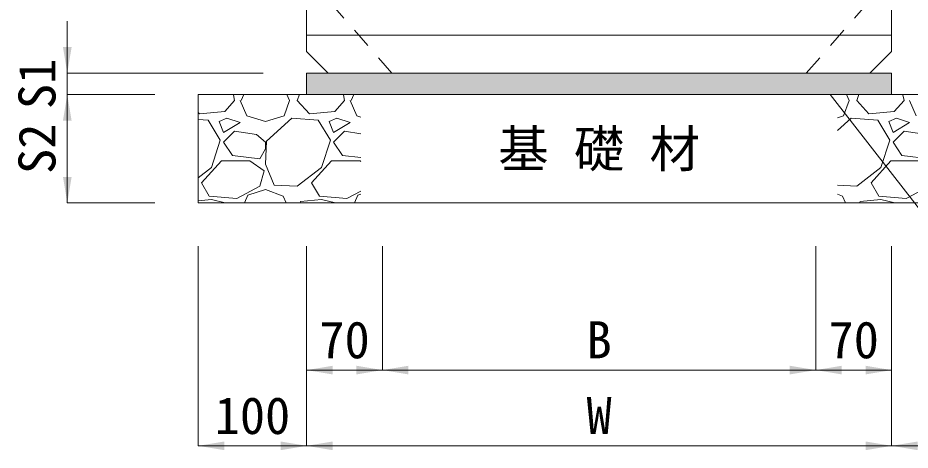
# Model space of a CAD drawing. Units: millimetres at full size. Extents: x 87398 to 114821, y -118528 to -105583.
# Drawn here: x 88841 to 89665, y -114787 to -114388 of the extents above; entities that cross this region are included whole.
import ezdxf
from ezdxf.enums import TextEntityAlignment as Align

# ---------------------------------------------------------------- set-up
doc = ezdxf.new("R2010")
doc.units = ezdxf.units.MM
doc.header["$LTSCALE"] = 25
doc.linetypes.add('USER1', pattern=[1.35, 0.75, -0.6])
doc.layers.add('ハッチング_モルタル', color=30, linetype='Continuous')
doc.layers.add('文字', color=41, linetype='Continuous')
for name, color, linetype, lineweight in [('ハッチング_基礎', 150, 'Continuous', 9), ('寸法線', 7, 'Continuous', 13), ('引出線', 4, 'Continuous', 13), ('本体', 2, 'Continuous', 9), ('舗装・基礎', 3, 'Continuous', 13)]:
    doc.layers.add(name, color=color, linetype=linetype, lineweight=lineweight)
doc.styles.add('ＭＳ ゴシック', font='')
doc.styles.get('ＭＳ ゴシック').set_extended_font_data('MS Gothic')

# ---------------------------------------------------------------- blocks, each defined once
blk = doc.blocks.new('filled_arrow')
at = {"color": 0, "linetype": 'Continuous', "lineweight": -2}
blk.add_solid([(7.5, 1.25), (0, 0), (7.5, -1.25)], dxfattribs=at)

msp = doc.modelspace()

# ---------------------------------------------------------------- hatches: boundary and pattern name
at = {"layer": 'ハッチング_モルタル'}
msp.add_hatch(color=256, dxfattribs=at).paths.add_polyline_path([(89647.6, -114458.85), (89647.6, -114438.85), (89107.6, -114438.85), (89107.6, -114458.85)])

# ---------------------------------------------------------------- linework, layer by layer
at = {"layer": 'ハッチング_基礎'}
for p, q in [((89040.09, -114459.15), (89038.91, -114458.85)), ((89041.11, -114464.23), (89040.09, -114459.15)), ((89047.2, -114464.23), (89049.51, -114458.85)), ((89089.43, -114458.85), (89091.91, -114464.23)), ((89099.02, -114464.23), (89101.04, -114458.85)), ((89141.69, -114459.15), (89140.51, -114458.85)), ((89142.71, -114464.23), (89141.69, -114459.15)), ((89148.8, -114464.23), (89151.11, -114458.85)), ((89605.83, -114458.85), (89608.31, -114464.23)), ((89615.42, -114464.23), (89617.44, -114458.85)), ((89658.09, -114459.15), (89656.91, -114458.85)), ((89659.11, -114464.23), (89658.09, -114459.15)), ((89041.11, -114464.23), (89031.96, -114474.39)), ((89046.19, -114464.23), (89052.28, -114478.45)), ((89086.83, -114478.45), (89091.91, -114464.23)), ((89110.2, -114476.42), (89099.02, -114464.23)), ((89142.71, -114464.23), (89133.56, -114474.39)), ((89147.79, -114464.23), (89153.88, -114478.45)), ((89603.23, -114478.45), (89608.31, -114464.23)), ((89626.6, -114476.42), (89615.42, -114464.23)), ((89659.11, -114464.23), (89649.96, -114474.39)), ((89664.19, -114464.23), (89670.28, -114478.45)), ((89008.6, -114476.42), (89007.6, -114475.34)), ((89031.96, -114474.39), (89008.6, -114476.42)), ((89052.28, -114478.45), (89069.56, -114483.53)), ((89069.56, -114483.53), (89086.83, -114478.45)), ((89133.56, -114474.39), (89110.2, -114476.42)), ((89153.88, -114478.45), (89157.6, -114479.54)), ((89597.6, -114480.11), (89603.23, -114478.45)), ((89649.96, -114474.39), (89626.6, -114476.42)), ((89016.72, -114482.51), (89007.6, -114481.75)), ((89027.9, -114500.8), (89016.72, -114482.51)), ((89034, -114480.48), (89026.88, -114483.53)), ((89026.88, -114483.53), (89030.95, -114493.69)), ((89030.95, -114493.69), (89046.19, -114484.55)), ((89046.19, -114484.55), (89034, -114480.48)), ((89093.94, -114480.48), (89070.57, -114501.82)), ((89118.32, -114482.51), (89093.94, -114480.48)), ((89129.5, -114500.8), (89118.32, -114482.51)), ((89135.6, -114480.48), (89128.48, -114483.53)), ((89128.48, -114483.53), (89132.55, -114493.69)), ((89132.55, -114493.69), (89147.79, -114484.55)), ((89147.79, -114484.55), (89135.6, -114480.48)), ((89610.34, -114480.48), (89597.6, -114492.11)), ((89634.72, -114482.51), (89610.34, -114480.48)), ((89645.9, -114500.8), (89634.72, -114482.51)), ((89652, -114480.48), (89644.88, -114483.53)), ((89644.88, -114483.53), (89648.95, -114493.69)), ((89648.95, -114493.69), (89664.19, -114484.55)), ((89664.19, -114484.55), (89652, -114480.48)), ((89041.11, -114492.67), (89030.95, -114502.83)), ((89061.43, -114495.72), (89041.11, -114492.67)), ((89069.56, -114502.83), (89061.43, -114495.72)), ((89142.71, -114492.67), (89132.55, -114502.83)), ((89157.6, -114494.91), (89142.71, -114492.67)), ((89659.11, -114492.67), (89648.95, -114502.83)), ((89679.43, -114495.72), (89659.11, -114492.67)), ((89019.77, -114526.2), (89027.9, -114500.8)), ((89030.95, -114502.83), (89039.08, -114515.03)), ((89070.57, -114501.82), (89069.56, -114523.15)), ((89069.56, -114508.93), (89069.56, -114502.83)), ((89121.37, -114526.2), (89129.5, -114500.8)), ((89132.55, -114502.83), (89140.68, -114515.03)), ((89637.77, -114526.2), (89645.9, -114500.8)), ((89648.95, -114502.83), (89657.08, -114515.03)), ((89064.48, -114518.07), (89069.56, -114508.93)), ((89010.63, -114540.43), (89028.92, -114520.11)), ((89028.92, -114520.11), (89055.33, -114520.11)), ((89039.08, -114515.03), (89064.48, -114518.07)), ((89055.33, -114520.11), (89068.54, -114529.25)), ((89112.23, -114540.43), (89130.52, -114520.11)), ((89130.52, -114520.11), (89156.93, -114520.11)), ((89140.68, -114515.03), (89157.6, -114517.06)), ((89156.93, -114520.11), (89157.6, -114520.57)), ((89628.63, -114540.43), (89646.92, -114520.11)), ((89646.92, -114520.11), (89673.33, -114520.11)), ((89657.08, -114515.03), (89682.48, -114518.07)), ((89007.6, -114535.61), (89019.77, -114526.2)), ((89069.56, -114523.15), (89077.68, -114542.46)), ((89099.02, -114543.47), (89121.37, -114526.2)), ((89615.42, -114543.47), (89637.77, -114526.2)), ((89068.54, -114529.25), (89064.48, -114543.47)), ((89017.74, -114552.62), (89010.63, -114540.43)), ((89064.48, -114543.47), (89043.14, -114554.65)), ((89077.68, -114542.46), (89099.02, -114543.47)), ((89119.34, -114552.62), (89112.23, -114540.43)), ((89597.6, -114542.63), (89615.42, -114543.47)), ((89635.74, -114552.62), (89628.63, -114540.43)), ((89682.48, -114543.47), (89661.14, -114554.65)), ((89043.14, -114554.65), (89017.74, -114552.62)), ((89050.19, -114558.85), (89053.3, -114551.6)), ((89053.3, -114551.6), (89069.56, -114546.52)), ((89069.56, -114546.52), (89085.81, -114552.62)), ((89085.81, -114552.62), (89088.69, -114558.85)), ((89144.74, -114554.65), (89119.34, -114552.62)), ((89157.6, -114547.91), (89144.74, -114554.65)), ((89151.79, -114558.85), (89154.9, -114551.6)), ((89154.9, -114551.6), (89157.6, -114550.76)), ((89597.6, -114550.89), (89602.21, -114552.62)), ((89602.21, -114552.62), (89605.09, -114558.85)), ((89661.14, -114554.65), (89635.74, -114552.62)), ((89019.77, -114555.67), (89007.6, -114556.95)), ((89032.51, -114558.85), (89019.77, -114555.67)), ((89101.64, -114558.85), (89102.07, -114557.7)), ((89121.37, -114555.67), (89102.07, -114557.7)), ((89134.11, -114558.85), (89121.37, -114555.67)), ((89618.04, -114558.85), (89618.47, -114557.7)), ((89637.77, -114555.67), (89618.47, -114557.7)), ((89650.51, -114558.85), (89637.77, -114555.67))]:
    msp.add_line(p, q, dxfattribs=at)
at = {"layer": '寸法線'}
for p, q in [((88886.69, -114390.85), (88886.69, -114506.85)), ((89067.6, -114438.85), (88886.69, -114438.85)), ((88967.6, -114458.85), (88886.69, -114458.85)), ((88886.69, -114458.85), (88886.69, -114558.85)), ((88967.6, -114458.85), (88886.69, -114458.85)), ((88967.6, -114558.85), (88886.69, -114558.85)), ((89007.6, -114598.85), (89007.6, -114783.36)), ((89107.6, -114598.85), (89107.6, -114713.36)), ((89107.6, -114598.85), (89107.6, -114783.36)), ((89107.6, -114598.85), (89107.6, -114783.36)), ((89177.6, -114598.85), (89177.6, -114713.36)), ((89177.6, -114598.85), (89177.6, -114713.36)), ((89577.6, -114598.85), (89577.6, -114713.36)), ((89577.6, -114598.85), (89577.6, -114713.36)), ((89647.6, -114598.85), (89647.6, -114713.36)), ((89647.6, -114598.85), (89647.6, -114783.36)), ((89647.6, -114598.85), (89647.6, -114783.36)), ((89107.6, -114713.36), (89177.6, -114713.36)), ((89177.6, -114713.36), (89577.6, -114713.36)), ((89577.6, -114713.36), (89647.6, -114713.36)), ((89107.6, -114783.36), (89007.6, -114783.36)), ((89107.6, -114783.36), (89647.6, -114783.36)), ((89647.6, -114783.36), (89747.6, -114783.36))]:
    msp.add_line(p, q, dxfattribs=at)
at = {"layer": '引出線'}
msp.add_lwpolyline([(89590.99, -114458.85), (89789.73, -114714.14), (90177.96, -114714.14)], dxfattribs=at)
at = {"layer": '本体', "lineweight": 13}
for p, q in [((89107.6, -113854.85), (89107.6, -114418.85)), ((89647.6, -113854.85), (89647.6, -114418.85)), ((89107.6, -114418.85), (89127.6, -114438.85)), ((89627.6, -114438.85), (89647.6, -114418.85)), ((89127.6, -114438.85), (89627.6, -114438.85))]:
    msp.add_line(p, q, dxfattribs=at)
at = {"layer": '本体', "linetype": 'USER1'}
for p, q in [((89186.35, -114438.85), (89107.6, -114348.85)), ((89568.85, -114438.85), (89647.6, -114348.85))]:
    msp.add_line(p, q, dxfattribs=at)
at = {"layer": '本体'}
msp.add_line((89107.6, -114403.85), (89647.6, -114403.85), dxfattribs=at)
at = {"layer": '舗装・基礎'}
for p, q in [((89647.6, -114438.85), (89107.6, -114438.85)), ((89107.6, -114438.85), (89107.6, -114458.85)), ((89647.6, -114438.85), (89647.6, -114458.85)), ((89747.6, -114458.85), (89007.6, -114458.85)), ((89007.6, -114458.85), (89007.6, -114558.85)), ((89747.6, -114558.85), (89007.6, -114558.85))]:
    msp.add_line(p, q, dxfattribs=at)

# ---------------------------------------------------------------- block references
at = {"layer": '寸法線', "xscale": 3.2, "yscale": 3.2}
for p, rotation in [((88886.69, -114438.85), 90), ((88886.69, -114458.85), 270), ((88886.69, -114458.85), 270), ((88886.69, -114558.85), 90), ((89177.6, -114713.36), 180), ((89577.6, -114713.36), 180), ((89647.6, -114713.36), 180), ((89107.6, -114783.36), 180), ((89647.6, -114783.36), 180)]:
    msp.add_blockref('filled_arrow', p, dxfattribs=dict(at, rotation=rotation))
for p in [(89107.6, -114713.36), (89177.6, -114713.36), (89577.6, -114713.36), (89007.6, -114783.36), (89107.6, -114783.36), (89647.6, -114783.36)]:
    msp.add_blockref('filled_arrow', p, dxfattribs=at)
at = {"layer": '引出線', "xscale": 0.16, "yscale": 0.16, "rotation": 307.9}
msp.add_blockref('filled_arrow', (89590.99, -114458.85), dxfattribs=at)

# ---------------------------------------------------------------- texts
at = {"layer": '寸法線', "style": 'ＭＳ ゴシック'}
for s, p in [('S1', (88858.69, -114448.85)), ('S2', (88858.69, -114508.85))]:
    msp.add_text(s, height=34.18, rotation=90, dxfattribs=at).set_placement(p, align=Align.MIDDLE_CENTER)
for s, p in [('70', (89142.6, -114685.36)), ('B', (89377.6, -114685.36)), ('70', (89612.6, -114685.36)), ('100', (89057.6, -114755.36)), ('W', (89377.6, -114755.36))]:
    msp.add_text(s, height=34.18, dxfattribs=at).set_placement(p, align=Align.MIDDLE_CENTER)
at = {"layer": '文字', "style": 'ＭＳ ゴシック'}
msp.add_text('基 礎 材', height=34.18, dxfattribs=at).set_placement((89377.6, -114508.85), align=Align.MIDDLE_CENTER)

doc.saveas('drawing.dxf')
